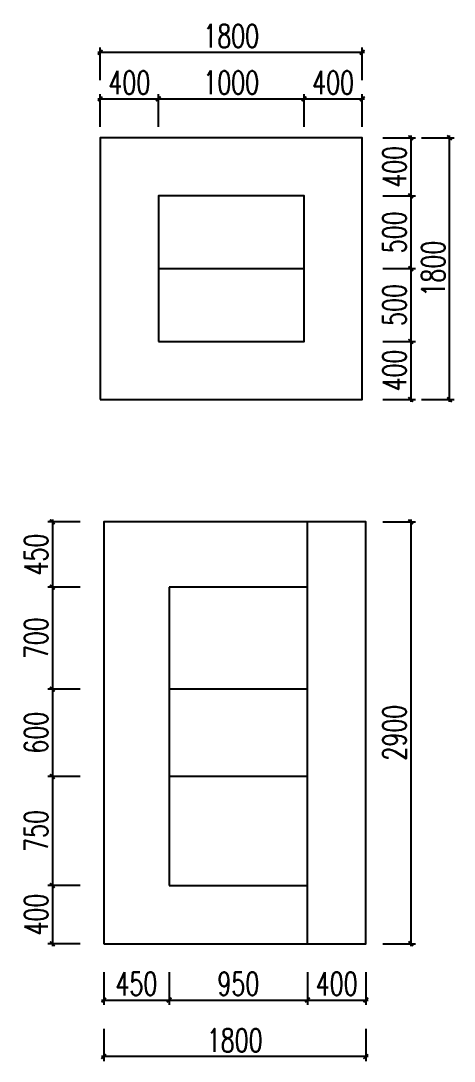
# Model space of a CAD drawing. Header units: millimetres. Extents: x 5625199 to 7433318, y -3316392 to -2552493.
# Drawn here: x 5916112 to 5919088, y -2700453 to -2693302 of the extents above; entities that cross this region are included whole.
import ezdxf

# ---------------------------------------------------------------- set-up
doc = ezdxf.new("R2010")
doc.units = ezdxf.units.MM
doc.header["$PDMODE"] = 35
doc.header["$PDSIZE"] = -10
doc.layers.add('155', color=155, linetype='Continuous')
doc.layers.add('PL-活动家具', color=15, linetype='Continuous')
doc.styles.add('标注-尺寸', font='simplex.shx', dxfattribs={"width": 0.7})
doc.dimstyles.new('MS55', dxfattribs={"dimscale": 0, "dimtxt": 5, "dimasz": 1, "dimexe": 1, "dimexo": 0.8, "dimgap": 1, "dimtad": 1, "dimdec": 0, "dimrnd": 5, "dimdsep": 46, "dimtxsty": '标注-尺寸', "dimblk": 'ARCHTICK', "dimcen": 0, "dimdle": 0.5, "dimclrd": 256, "dimclre": 256, "dimclrt": 50, "dimadec": 0, "dimazin": 0, "dimtfac": 1, "dimtdec": 0, "dimtix": 1, "dimtofl": 0, "dimtmove": 2, "dimatfit": 3, "dimldrblk": 'jt2', "dimfxl": 6, "dimfxlon": 1, "dimtvp": 1, "dimtolj": 1, "dimtzin": 0, "dimarcsym": 0})

# ---------------------------------------------------------------- blocks, each defined once
blk = doc.blocks.new('_ArchTick')
at = {"color": 0, "linetype": 'ByBlock', "const_width": 0.4}
blk.add_lwpolyline([(-0.5, -0.5), (0.5, 0.5)], dxfattribs=at)
blk = doc.blocks.new('*D902')
at = {"layer": '155', "lineweight": -2, "ltscale": 500, "transparency": 16777216}
for p, q in [((5916640.7, -2693838.3), (5917072.6, -2693838.3)), ((5916656.7, -2694029.8), (5916656.7, -2693806.4)), ((5917056.7, -2694029.8), (5917056.7, -2693806.4))]:
    blk.add_line(p, q, dxfattribs=at)
at = {"layer": 'Defpoints', "color": 0, "transparency": 16777216}
for p in [(5917056.7, -2693838.3), (5916656.7, -2694401.9), (5917056.7, -2694505.6)]:
    blk.add_point(p, dxfattribs=at)
at = {"layer": '155', "linetype": 'ByBlock', "lineweight": -2, "transparency": 16777216, "xscale": 31.92301062344491, "yscale": 31.92301062344491, "zscale": 31.92301062344491, "rotation": 180}
blk.add_blockref('_ArchTick', (5916656.7, -2693838.3), dxfattribs=at)
at = {"layer": '155', "linetype": 'ByBlock', "lineweight": -2, "transparency": 16777216, "xscale": 31.92301062344491, "yscale": 31.92301062344491, "zscale": 31.92301062344491}
blk.add_blockref('_ArchTick', (5917056.7, -2693838.3), dxfattribs=at)
at = {"layer": '155', "color": 50, "ltscale": 500, "transparency": 16777216, "insert": (5916856.7, -2693726.6), "char_height": 159.62, "attachment_point": 5, "style": '标注-尺寸'}
blk.add_mtext('\\A1;400', dxfattribs=at)
blk = doc.blocks.new('jt2')
at = {"ltscale": 0.1}
blk.add_line((0, 0), (-1, 0), dxfattribs=at)
at = {"color": 6, "ltscale": 0.1}
blk.add_lwpolyline([(-1.22, 1.26), (-0.72, 1.5), (0.02, 0), (-0.72, -1.5), (-1.22, -1.26), (0, 0), (-1.22, 1.26)], dxfattribs=at)
blk = doc.blocks.new('*D903')
at = {"layer": '155', "lineweight": -2, "ltscale": 500, "transparency": 16777216}
for p, q in [((5917040.7, -2693838.3), (5918072.6, -2693838.3)), ((5917056.7, -2694029.8), (5917056.7, -2693806.4)), ((5918056.7, -2694029.8), (5918056.7, -2693806.4))]:
    blk.add_line(p, q, dxfattribs=at)
at = {"layer": 'Defpoints', "color": 0, "transparency": 16777216}
for p in [(5918056.7, -2693838.3), (5917056.7, -2694505.6), (5918056.7, -2694505.6)]:
    blk.add_point(p, dxfattribs=at)
at = {"layer": '155', "linetype": 'ByBlock', "lineweight": -2, "transparency": 16777216, "xscale": 31.92301062344491, "yscale": 31.92301062344491, "zscale": 31.92301062344491, "rotation": 180}
blk.add_blockref('_ArchTick', (5917056.7, -2693838.3), dxfattribs=at)
at = {"layer": '155', "linetype": 'ByBlock', "lineweight": -2, "transparency": 16777216, "xscale": 31.92301062344491, "yscale": 31.92301062344491, "zscale": 31.92301062344491}
blk.add_blockref('_ArchTick', (5918056.7, -2693838.3), dxfattribs=at)
at = {"layer": '155', "color": 50, "ltscale": 500, "transparency": 16777216, "insert": (5917556.7, -2693726.6), "char_height": 159.62, "attachment_point": 5, "style": '标注-尺寸'}
blk.add_mtext('\\A1;1000', dxfattribs=at)
blk = doc.blocks.new('*D904')
at = {"layer": '155', "lineweight": -2, "ltscale": 500, "transparency": 16777216}
for p, q in [((5918040.7, -2693838.3), (5918472.6, -2693838.3)), ((5918056.7, -2694029.8), (5918056.7, -2693806.4)), ((5918456.7, -2694029.8), (5918456.7, -2693806.4))]:
    blk.add_line(p, q, dxfattribs=at)
at = {"layer": 'Defpoints', "color": 0, "transparency": 16777216}
for p in [(5918456.7, -2693838.3), (5918056.7, -2694505.6), (5918456.7, -2694505.6)]:
    blk.add_point(p, dxfattribs=at)
at = {"layer": '155', "linetype": 'ByBlock', "lineweight": -2, "transparency": 16777216, "xscale": 31.92301062344491, "yscale": 31.92301062344491, "zscale": 31.92301062344491, "rotation": 180}
blk.add_blockref('_ArchTick', (5918056.7, -2693838.3), dxfattribs=at)
at = {"layer": '155', "linetype": 'ByBlock', "lineweight": -2, "transparency": 16777216, "xscale": 31.92301062344491, "yscale": 31.92301062344491, "zscale": 31.92301062344491}
blk.add_blockref('_ArchTick', (5918456.7, -2693838.3), dxfattribs=at)
at = {"layer": '155', "color": 50, "ltscale": 500, "transparency": 16777216, "insert": (5918256.7, -2693726.6), "char_height": 159.62, "attachment_point": 5, "style": '标注-尺寸'}
blk.add_mtext('\\A1;400', dxfattribs=at)
blk = doc.blocks.new('*D909')
at = {"layer": '155', "lineweight": -2, "ltscale": 500, "transparency": 16777216}
for p, q in [((5916656.7, -2693710), (5916656.7, -2693486.5)), ((5918456.7, -2693710), (5918456.7, -2693486.5)), ((5916640.7, -2693518.4), (5918472.6, -2693518.4))]:
    blk.add_line(p, q, dxfattribs=at)
at = {"layer": 'Defpoints', "color": 0, "transparency": 16777216}
for p in [(5918456.7, -2693518.4), (5916656.7, -2694105.6), (5918456.7, -2694105.6)]:
    blk.add_point(p, dxfattribs=at)
at = {"layer": '155', "linetype": 'ByBlock', "lineweight": -2, "transparency": 16777216, "xscale": 31.92301062344491, "yscale": 31.92301062344491, "zscale": 31.92301062344491, "rotation": 180}
blk.add_blockref('_ArchTick', (5916656.7, -2693518.4), dxfattribs=at)
at = {"layer": '155', "linetype": 'ByBlock', "lineweight": -2, "transparency": 16777216, "xscale": 31.92301062344491, "yscale": 31.92301062344491, "zscale": 31.92301062344491}
blk.add_blockref('_ArchTick', (5918456.7, -2693518.4), dxfattribs=at)
at = {"layer": '155', "color": 50, "ltscale": 500, "transparency": 16777216, "insert": (5917556.7, -2693406.7), "char_height": 159.62, "attachment_point": 5, "style": '标注-尺寸'}
blk.add_mtext('\\A1;1800', dxfattribs=at)
blk = doc.blocks.new('*D912')
at = {"layer": '155', "lineweight": -2, "ltscale": 500, "transparency": 16777216}
for p, q in [((5918598.2, -2694105.6), (5918821.6, -2694105.6)), ((5918789.7, -2694089.7), (5918789.7, -2694521.6)), ((5918598.2, -2694505.6), (5918821.6, -2694505.6))]:
    blk.add_line(p, q, dxfattribs=at)
at = {"layer": 'Defpoints', "color": 0, "transparency": 16777216}
for p in [(5918104.2, -2694105.6), (5918056.7, -2694505.6), (5918789.7, -2694505.6)]:
    blk.add_point(p, dxfattribs=at)
at = {"layer": '155', "linetype": 'ByBlock', "lineweight": -2, "transparency": 16777216, "xscale": 31.92301062344491, "yscale": 31.92301062344491, "zscale": 31.92301062344491}
for p, rotation in [((5918789.7, -2694105.6), 90), ((5918789.7, -2694505.6), 270)]:
    blk.add_blockref('_ArchTick', p, dxfattribs=dict(at, rotation=rotation))
at = {"layer": '155', "color": 50, "ltscale": 500, "transparency": 16777216, "insert": (5918678, -2694305.6), "char_height": 159.62, "attachment_point": 5, "rotation": 90, "style": '标注-尺寸'}
blk.add_mtext('\\A1;400', dxfattribs=at)
blk = doc.blocks.new('*D913')
at = {"layer": '155', "lineweight": -2, "ltscale": 500, "transparency": 16777216}
for p, q in [((5918598.2, -2694505.6), (5918821.6, -2694505.6)), ((5918789.7, -2694489.7), (5918789.7, -2695021.6)), ((5918598.2, -2695005.6), (5918821.6, -2695005.6))]:
    blk.add_line(p, q, dxfattribs=at)
at = {"layer": 'Defpoints', "color": 0, "transparency": 16777216}
for p in [(5918056.7, -2694505.6), (5917723.3, -2695005.6), (5918789.7, -2695005.6)]:
    blk.add_point(p, dxfattribs=at)
at = {"layer": '155', "linetype": 'ByBlock', "lineweight": -2, "transparency": 16777216, "xscale": 31.92301062344491, "yscale": 31.92301062344491, "zscale": 31.92301062344491}
for p, rotation in [((5918789.7, -2694505.6), 90), ((5918789.7, -2695005.6), 270)]:
    blk.add_blockref('_ArchTick', p, dxfattribs=dict(at, rotation=rotation))
at = {"layer": '155', "color": 50, "ltscale": 500, "transparency": 16777216, "insert": (5918678, -2694755.6), "char_height": 159.62, "attachment_point": 5, "rotation": 90, "style": '标注-尺寸'}
blk.add_mtext('\\A1;500', dxfattribs=at)
blk = doc.blocks.new('*D914')
at = {"layer": '155', "lineweight": -2, "ltscale": 500, "transparency": 16777216}
for p, q in [((5918598.2, -2695005.6), (5918821.6, -2695005.6)), ((5918789.7, -2694989.7), (5918789.7, -2695521.6)), ((5918598.2, -2695505.6), (5918821.6, -2695505.6))]:
    blk.add_line(p, q, dxfattribs=at)
at = {"layer": 'Defpoints', "color": 0, "transparency": 16777216}
for p in [(5917723.3, -2695005.6), (5917822.4, -2695505.6), (5918789.7, -2695505.6)]:
    blk.add_point(p, dxfattribs=at)
at = {"layer": '155', "linetype": 'ByBlock', "lineweight": -2, "transparency": 16777216, "xscale": 31.92301062344491, "yscale": 31.92301062344491, "zscale": 31.92301062344491}
for p, rotation in [((5918789.7, -2695005.6), 90), ((5918789.7, -2695505.6), 270)]:
    blk.add_blockref('_ArchTick', p, dxfattribs=dict(at, rotation=rotation))
at = {"layer": '155', "color": 50, "ltscale": 500, "transparency": 16777216, "insert": (5918678, -2695255.6), "char_height": 159.62, "attachment_point": 5, "rotation": 90, "style": '标注-尺寸'}
blk.add_mtext('\\A1;500', dxfattribs=at)
blk = doc.blocks.new('*D915')
at = {"layer": '155', "lineweight": -2, "ltscale": 500, "transparency": 16777216}
for p, q in [((5918598.2, -2695505.6), (5918821.6, -2695505.6)), ((5918789.7, -2695489.7), (5918789.7, -2695921.6)), ((5918598.2, -2695905.6), (5918821.6, -2695905.6))]:
    blk.add_line(p, q, dxfattribs=at)
at = {"layer": 'Defpoints', "color": 0, "transparency": 16777216}
for p in [(5917822.4, -2695505.6), (5917822.4, -2695905.6), (5918789.7, -2695905.6)]:
    blk.add_point(p, dxfattribs=at)
at = {"layer": '155', "linetype": 'ByBlock', "lineweight": -2, "transparency": 16777216, "xscale": 31.92301062344491, "yscale": 31.92301062344491, "zscale": 31.92301062344491}
for p, rotation in [((5918789.7, -2695505.6), 90), ((5918789.7, -2695905.6), 270)]:
    blk.add_blockref('_ArchTick', p, dxfattribs=dict(at, rotation=rotation))
at = {"layer": '155', "color": 50, "ltscale": 500, "transparency": 16777216, "insert": (5918678, -2695705.6), "char_height": 159.62, "attachment_point": 5, "rotation": 90, "style": '标注-尺寸'}
blk.add_mtext('\\A1;400', dxfattribs=at)
blk = doc.blocks.new('*D916')
at = {"layer": '155', "lineweight": -2, "ltscale": 500, "transparency": 16777216}
for p, q in [((5918789.7, -2696729.7), (5918789.7, -2699661.7)), ((5918598.2, -2696745.7), (5918821.6, -2696745.7)), ((5918598.2, -2699645.7), (5918821.6, -2699645.7))]:
    blk.add_line(p, q, dxfattribs=at)
at = {"layer": 'Defpoints', "color": 0, "transparency": 16777216}
for p in [(5918195.6, -2696745.7), (5918195.6, -2699645.7), (5918789.7, -2699645.7)]:
    blk.add_point(p, dxfattribs=at)
at = {"layer": '155', "linetype": 'ByBlock', "lineweight": -2, "transparency": 16777216, "xscale": 31.92301062344491, "yscale": 31.92301062344491, "zscale": 31.92301062344491}
for p, rotation in [((5918789.7, -2696745.7), 90), ((5918789.7, -2699645.7), 270)]:
    blk.add_blockref('_ArchTick', p, dxfattribs=dict(at, rotation=rotation))
at = {"layer": '155', "color": 50, "ltscale": 500, "transparency": 16777216, "insert": (5918678, -2698195.7), "char_height": 159.62, "attachment_point": 5, "rotation": 90, "style": '标注-尺寸'}
blk.add_mtext('\\A1;2900', dxfattribs=at)
blk = doc.blocks.new('*D917')
at = {"layer": '155', "lineweight": -2, "ltscale": 500, "transparency": 16777216}
for p, q in [((5916328.2, -2696729.7), (5916328.2, -2697211.7)), ((5916519.7, -2696745.7), (5916296.3, -2696745.7)), ((5916519.7, -2697195.7), (5916296.3, -2697195.7))]:
    blk.add_line(p, q, dxfattribs=at)
at = {"layer": 'Defpoints', "color": 0, "transparency": 16777216}
for p in [(5917281, -2696745.7), (5916328.2, -2697195.7), (5917281, -2697195.7)]:
    blk.add_point(p, dxfattribs=at)
at = {"layer": '155', "linetype": 'ByBlock', "lineweight": -2, "transparency": 16777216, "xscale": 31.92301062344491, "yscale": 31.92301062344491, "zscale": 31.92301062344491}
for p, rotation in [((5916328.2, -2696745.7), 90), ((5916328.2, -2697195.7), 270)]:
    blk.add_blockref('_ArchTick', p, dxfattribs=dict(at, rotation=rotation))
at = {"layer": '155', "color": 50, "ltscale": 500, "transparency": 16777216, "insert": (5916216.5, -2696970.7), "char_height": 159.62, "attachment_point": 5, "rotation": 90, "style": '标注-尺寸'}
blk.add_mtext('\\A1;450', dxfattribs=at)
blk = doc.blocks.new('*D918')
at = {"layer": '155', "lineweight": -2, "ltscale": 500, "transparency": 16777216}
for p, q in [((5916519.7, -2697195.7), (5916296.3, -2697195.7)), ((5916328.2, -2697179.7), (5916328.2, -2697911.7)), ((5916519.7, -2697895.7), (5916296.3, -2697895.7))]:
    blk.add_line(p, q, dxfattribs=at)
at = {"layer": 'Defpoints', "color": 0, "transparency": 16777216}
for p in [(5917281, -2697195.7), (5916328.2, -2697895.7), (5917131, -2697895.7)]:
    blk.add_point(p, dxfattribs=at)
at = {"layer": '155', "linetype": 'ByBlock', "lineweight": -2, "transparency": 16777216, "xscale": 31.92301062344491, "yscale": 31.92301062344491, "zscale": 31.92301062344491}
for p, rotation in [((5916328.2, -2697195.7), 90), ((5916328.2, -2697895.7), 270)]:
    blk.add_blockref('_ArchTick', p, dxfattribs=dict(at, rotation=rotation))
at = {"layer": '155', "color": 50, "ltscale": 500, "transparency": 16777216, "insert": (5916216.5, -2697545.7), "char_height": 159.62, "attachment_point": 5, "rotation": 90, "style": '标注-尺寸'}
blk.add_mtext('\\A1;700', dxfattribs=at)
blk = doc.blocks.new('*D919')
at = {"layer": '155', "lineweight": -2, "ltscale": 500, "transparency": 16777216}
for p, q in [((5916519.7, -2697895.7), (5916296.3, -2697895.7)), ((5916328.2, -2697879.7), (5916328.2, -2698511.7)), ((5916519.7, -2698495.7), (5916296.3, -2698495.7))]:
    blk.add_line(p, q, dxfattribs=at)
at = {"layer": 'Defpoints', "color": 0, "transparency": 16777216}
for p in [(5917131, -2697895.7), (5916328.2, -2698495.7), (5917131, -2698495.7)]:
    blk.add_point(p, dxfattribs=at)
at = {"layer": '155', "linetype": 'ByBlock', "lineweight": -2, "transparency": 16777216, "xscale": 31.92301062344491, "yscale": 31.92301062344491, "zscale": 31.92301062344491}
for p, rotation in [((5916328.2, -2697895.7), 90), ((5916328.2, -2698495.7), 270)]:
    blk.add_blockref('_ArchTick', p, dxfattribs=dict(at, rotation=rotation))
at = {"layer": '155', "color": 50, "ltscale": 500, "transparency": 16777216, "insert": (5916216.5, -2698195.7), "char_height": 159.62, "attachment_point": 5, "rotation": 90, "style": '标注-尺寸'}
blk.add_mtext('\\A1;600', dxfattribs=at)
blk = doc.blocks.new('*D920')
at = {"layer": '155', "lineweight": -2, "ltscale": 500, "transparency": 16777216}
for p, q in [((5916519.7, -2698495.7), (5916296.3, -2698495.7)), ((5916328.2, -2698479.7), (5916328.2, -2699261.7)), ((5916519.7, -2699245.7), (5916296.3, -2699245.7))]:
    blk.add_line(p, q, dxfattribs=at)
at = {"layer": 'Defpoints', "color": 0, "transparency": 16777216}
for p in [(5917131, -2698495.7), (5916328.2, -2699245.7), (5917131, -2699245.7)]:
    blk.add_point(p, dxfattribs=at)
at = {"layer": '155', "linetype": 'ByBlock', "lineweight": -2, "transparency": 16777216, "xscale": 31.92301062344491, "yscale": 31.92301062344491, "zscale": 31.92301062344491}
for p, rotation in [((5916328.2, -2698495.7), 90), ((5916328.2, -2699245.7), 270)]:
    blk.add_blockref('_ArchTick', p, dxfattribs=dict(at, rotation=rotation))
at = {"layer": '155', "color": 50, "ltscale": 500, "transparency": 16777216, "insert": (5916216.5, -2698870.7), "char_height": 159.62, "attachment_point": 5, "rotation": 90, "style": '标注-尺寸'}
blk.add_mtext('\\A1;750', dxfattribs=at)
blk = doc.blocks.new('*D921')
at = {"layer": '155', "lineweight": -2, "ltscale": 500, "transparency": 16777216}
for p, q in [((5916328.2, -2699229.7), (5916328.2, -2699661.7)), ((5916519.7, -2699245.7), (5916296.3, -2699245.7)), ((5916519.7, -2699645.7), (5916296.3, -2699645.7))]:
    blk.add_line(p, q, dxfattribs=at)
at = {"layer": 'Defpoints', "color": 0, "transparency": 16777216}
for p in [(5917131, -2699245.7), (5916328.2, -2699645.7), (5917131, -2699645.7)]:
    blk.add_point(p, dxfattribs=at)
at = {"layer": '155', "linetype": 'ByBlock', "lineweight": -2, "transparency": 16777216, "xscale": 31.92301062344491, "yscale": 31.92301062344491, "zscale": 31.92301062344491}
for p, rotation in [((5916328.2, -2699245.7), 90), ((5916328.2, -2699645.7), 270)]:
    blk.add_blockref('_ArchTick', p, dxfattribs=dict(at, rotation=rotation))
at = {"layer": '155', "color": 50, "ltscale": 500, "transparency": 16777216, "insert": (5916216.5, -2699445.7), "char_height": 159.62, "attachment_point": 5, "rotation": 90, "style": '标注-尺寸'}
blk.add_mtext('\\A1;400', dxfattribs=at)
blk = doc.blocks.new('*D922')
at = {"layer": '155', "lineweight": -2, "ltscale": 500, "transparency": 16777216}
for p, q in [((5916681, -2699841.5), (5916681, -2700065)), ((5917131, -2699841.5), (5917131, -2700065)), ((5916665.1, -2700033.1), (5917147, -2700033.1))]:
    blk.add_line(p, q, dxfattribs=at)
at = {"layer": 'Defpoints', "color": 0, "transparency": 16777216}
for p in [(5917131, -2699245.7), (5916681, -2699645.7), (5917131, -2700033.1)]:
    blk.add_point(p, dxfattribs=at)
at = {"layer": '155', "linetype": 'ByBlock', "lineweight": -2, "transparency": 16777216, "xscale": 31.92301062344491, "yscale": 31.92301062344491, "zscale": 31.92301062344491, "rotation": 180}
blk.add_blockref('_ArchTick', (5916681, -2700033.1), dxfattribs=at)
at = {"layer": '155', "linetype": 'ByBlock', "lineweight": -2, "transparency": 16777216, "xscale": 31.92301062344491, "yscale": 31.92301062344491, "zscale": 31.92301062344491}
blk.add_blockref('_ArchTick', (5917131, -2700033.1), dxfattribs=at)
at = {"layer": '155', "color": 50, "ltscale": 500, "transparency": 16777216, "insert": (5916906, -2699921.3), "char_height": 159.62, "attachment_point": 5, "style": '标注-尺寸'}
blk.add_mtext('\\A1;450', dxfattribs=at)
blk = doc.blocks.new('*D923')
at = {"layer": '155', "lineweight": -2, "ltscale": 500, "transparency": 16777216}
for p, q in [((5917131, -2699841.5), (5917131, -2700065)), ((5918081, -2699841.5), (5918081, -2700065)), ((5917115.1, -2700033.1), (5918097, -2700033.1))]:
    blk.add_line(p, q, dxfattribs=at)
at = {"layer": 'Defpoints', "color": 0, "transparency": 16777216}
for p in [(5917131, -2699245.7), (5918081, -2699645.7), (5918081, -2700033.1)]:
    blk.add_point(p, dxfattribs=at)
at = {"layer": '155', "linetype": 'ByBlock', "lineweight": -2, "transparency": 16777216, "xscale": 31.92301062344491, "yscale": 31.92301062344491, "zscale": 31.92301062344491, "rotation": 180}
blk.add_blockref('_ArchTick', (5917131, -2700033.1), dxfattribs=at)
at = {"layer": '155', "linetype": 'ByBlock', "lineweight": -2, "transparency": 16777216, "xscale": 31.92301062344491, "yscale": 31.92301062344491, "zscale": 31.92301062344491}
blk.add_blockref('_ArchTick', (5918081, -2700033.1), dxfattribs=at)
at = {"layer": '155', "color": 50, "ltscale": 500, "transparency": 16777216, "insert": (5917606, -2699921.3), "char_height": 159.62, "attachment_point": 5, "style": '标注-尺寸'}
blk.add_mtext('\\A1;950', dxfattribs=at)
blk = doc.blocks.new('*D924')
at = {"layer": '155', "lineweight": -2, "ltscale": 500, "transparency": 16777216}
for p, q in [((5918081, -2699841.5), (5918081, -2700065)), ((5918481, -2699841.5), (5918481, -2700065)), ((5918065.1, -2700033.1), (5918497, -2700033.1))]:
    blk.add_line(p, q, dxfattribs=at)
at = {"layer": 'Defpoints', "color": 0, "transparency": 16777216}
for p in [(5918081, -2699645.7), (5918481, -2699645.7), (5918481, -2700033.1)]:
    blk.add_point(p, dxfattribs=at)
at = {"layer": '155', "linetype": 'ByBlock', "lineweight": -2, "transparency": 16777216, "xscale": 31.92301062344491, "yscale": 31.92301062344491, "zscale": 31.92301062344491, "rotation": 180}
blk.add_blockref('_ArchTick', (5918081, -2700033.1), dxfattribs=at)
at = {"layer": '155', "linetype": 'ByBlock', "lineweight": -2, "transparency": 16777216, "xscale": 31.92301062344491, "yscale": 31.92301062344491, "zscale": 31.92301062344491}
blk.add_blockref('_ArchTick', (5918481, -2700033.1), dxfattribs=at)
at = {"layer": '155', "color": 50, "ltscale": 500, "transparency": 16777216, "insert": (5918281, -2699921.3), "char_height": 159.62, "attachment_point": 5, "style": '标注-尺寸'}
blk.add_mtext('\\A1;400', dxfattribs=at)
blk = doc.blocks.new('*D925')
at = {"layer": '155', "lineweight": -2, "ltscale": 500, "transparency": 16777216}
for p, q in [((5916681, -2700229.9), (5916681, -2700453.4)), ((5918481, -2700229.9), (5918481, -2700453.4)), ((5918497, -2700421.5), (5916665.1, -2700421.5))]:
    blk.add_line(p, q, dxfattribs=at)
at = {"layer": 'Defpoints', "color": 0, "transparency": 16777216}
for p in [(5916681, -2699645.7), (5918481, -2699645.7), (5916681, -2700421.5)]:
    blk.add_point(p, dxfattribs=at)
at = {"layer": '155', "linetype": 'ByBlock', "lineweight": -2, "transparency": 16777216, "xscale": 31.92301062344491, "yscale": 31.92301062344491, "zscale": 31.92301062344491, "rotation": 180}
blk.add_blockref('_ArchTick', (5916681, -2700421.5), dxfattribs=at)
at = {"layer": '155', "linetype": 'ByBlock', "lineweight": -2, "transparency": 16777216, "xscale": 31.92301062344491, "yscale": 31.92301062344491, "zscale": 31.92301062344491}
blk.add_blockref('_ArchTick', (5918481, -2700421.5), dxfattribs=at)
at = {"layer": '155', "color": 50, "ltscale": 500, "transparency": 16777216, "insert": (5917581, -2700309.7), "char_height": 159.62, "attachment_point": 5, "style": '标注-尺寸'}
blk.add_mtext('\\A1;1800', dxfattribs=at)
blk = doc.blocks.new('*D926')
at = {"layer": '155', "lineweight": -2, "ltscale": 500, "transparency": 16777216}
for p, q in [((5918864.7, -2694105.6), (5919088.1, -2694105.6)), ((5919056.2, -2695921.6), (5919056.2, -2694089.7)), ((5918864.7, -2695905.6), (5919088.1, -2695905.6))]:
    blk.add_line(p, q, dxfattribs=at)
at = {"layer": 'Defpoints', "color": 0, "transparency": 16777216}
for p in [(5918456.7, -2694105.6), (5919056.2, -2694105.6), (5918456.7, -2695905.6)]:
    blk.add_point(p, dxfattribs=at)
at = {"layer": '155', "linetype": 'ByBlock', "lineweight": -2, "transparency": 16777216, "xscale": 31.92301062344491, "yscale": 31.92301062344491, "zscale": 31.92301062344491}
for p, rotation in [((5919056.2, -2694105.6), 90), ((5919056.2, -2695905.6), 270)]:
    blk.add_blockref('_ArchTick', p, dxfattribs=dict(at, rotation=rotation))
at = {"layer": '155', "color": 50, "ltscale": 500, "transparency": 16777216, "insert": (5918944.5, -2695005.6), "char_height": 159.62, "attachment_point": 5, "rotation": 90, "style": '标注-尺寸'}
blk.add_mtext('\\A1;1800', dxfattribs=at)

msp = doc.modelspace()

# ---------------------------------------------------------------- linework, layer by layer
at = {"layer": 'PL-活动家具', "color": 15}
for p, q in [((5917056.67, -2695005.64), (5918056.67, -2695005.64)), ((5918081.05, -2699645.7), (5918081.05, -2696745.7)), ((5918081.05, -2697195.7), (5917131.05, -2697195.7)), ((5917131.05, -2697195.7), (5917131.05, -2699245.7)), ((5918081.05, -2697895.7), (5917131.05, -2697895.7)), ((5918081.05, -2698495.7), (5917131.05, -2698495.7)), ((5917131.05, -2699245.7), (5918081.05, -2699245.7))]:
    msp.add_line(p, q, dxfattribs=at)
for points in [[(5916656.67, -2695905.64), (5918456.67, -2695905.64), (5918456.67, -2694105.64), (5916656.67, -2694105.64)], [(5917056.67, -2695505.64), (5918056.67, -2695505.64), (5918056.67, -2694505.64), (5917056.67, -2694505.64)], [(5916681.05, -2699645.7), (5918481.05, -2699645.7), (5918481.05, -2696745.7), (5916681.05, -2696745.7)]]:
    msp.add_lwpolyline(points, close=True, dxfattribs=at)

# ---------------------------------------------------------------- dimensions: what is measured, and where the dimension line sits
at = {"layer": '155', "ltscale": 500}
for base, p1, p2, picture, middle in [((5918456.67, -2693518.42), (5916656.67, -2694105.64), (5918456.67, -2694105.64), '*D909', (5917556.67, -2693406.69)), ((5917056.67, -2693838.29), (5916656.67, -2694401.86), (5917056.67, -2694505.64), '*D902', (5916856.67, -2693726.56)), ((5918056.67, -2693838.29), (5917056.67, -2694505.64), (5918056.67, -2694505.64), '*D903', (5917556.67, -2693726.56)), ((5918456.67, -2693838.29), (5918056.67, -2694505.64), (5918456.67, -2694505.64), '*D904', (5918256.67, -2693726.56)), ((5917131.05, -2700033.05), (5916681.05, -2699645.7), (5917131.05, -2699245.7), '*D922', (5916906.05, -2699921.32)), ((5918081.05, -2700033.05), (5917131.05, -2699245.7), (5918081.05, -2699645.7), '*D923', (5917606.05, -2699921.32)), ((5916681.05, -2700421.45), (5918481.05, -2699645.7), (5916681.05, -2699645.7), '*D925', (5917581.05, -2700309.72)), ((5918481.05, -2700033.05), (5918081.05, -2699645.7), (5918481.05, -2699645.7), '*D924', (5918281.05, -2699921.32))]:
    dim = msp.add_linear_dim(base=base, p1=p1, p2=p2, dimstyle='MS55', override={"dimscale": 31.923011}, dxfattribs=at)
    dim.commit()
    dim.dimension.update_dxf_attribs({"geometry": picture, "text_midpoint": middle})
for base, p1, p2, picture, middle in [((5918789.72, -2694505.64), (5918104.21, -2694105.64), (5918056.67, -2694505.64), '*D912', (5918677.98, -2694305.64)), ((5919056.2, -2694105.64), (5918456.67, -2695905.64), (5918456.67, -2694105.64), '*D926', (5918944.47, -2695005.64)), ((5918789.72, -2695005.64), (5918056.67, -2694505.64), (5917723.34, -2695005.64), '*D913', (5918677.98, -2694755.64)), ((5918789.72, -2695505.64), (5917723.34, -2695005.64), (5917822.42, -2695505.64), '*D914', (5918677.98, -2695255.64)), ((5918789.72, -2695905.64), (5917822.42, -2695505.64), (5917822.42, -2695905.64), '*D915', (5918677.98, -2695705.64)), ((5916328.19, -2697195.7), (5917281.05, -2696745.7), (5917281.05, -2697195.7), '*D917', (5916216.46, -2696970.7)), ((5918789.72, -2699645.7), (5918195.6, -2696745.7), (5918195.6, -2699645.7), '*D916', (5918677.98, -2698195.7)), ((5916328.19, -2697895.7), (5917281.05, -2697195.7), (5917131.05, -2697895.7), '*D918', (5916216.46, -2697545.7)), ((5916328.19, -2698495.7), (5917131.05, -2697895.7), (5917131.05, -2698495.7), '*D919', (5916216.46, -2698195.7)), ((5916328.19, -2699245.7), (5917131.05, -2698495.7), (5917131.05, -2699245.7), '*D920', (5916216.46, -2698870.7)), ((5916328.19, -2699645.7), (5917131.05, -2699245.7), (5917131.05, -2699645.7), '*D921', (5916216.46, -2699445.7))]:
    dim = msp.add_linear_dim(base=base, p1=p1, p2=p2, angle=90, dimstyle='MS55', override={"dimscale": 31.923011}, dxfattribs=at)
    dim.commit()
    dim.dimension.update_dxf_attribs({"geometry": picture, "text_midpoint": middle})

doc.saveas('drawing.dxf')
